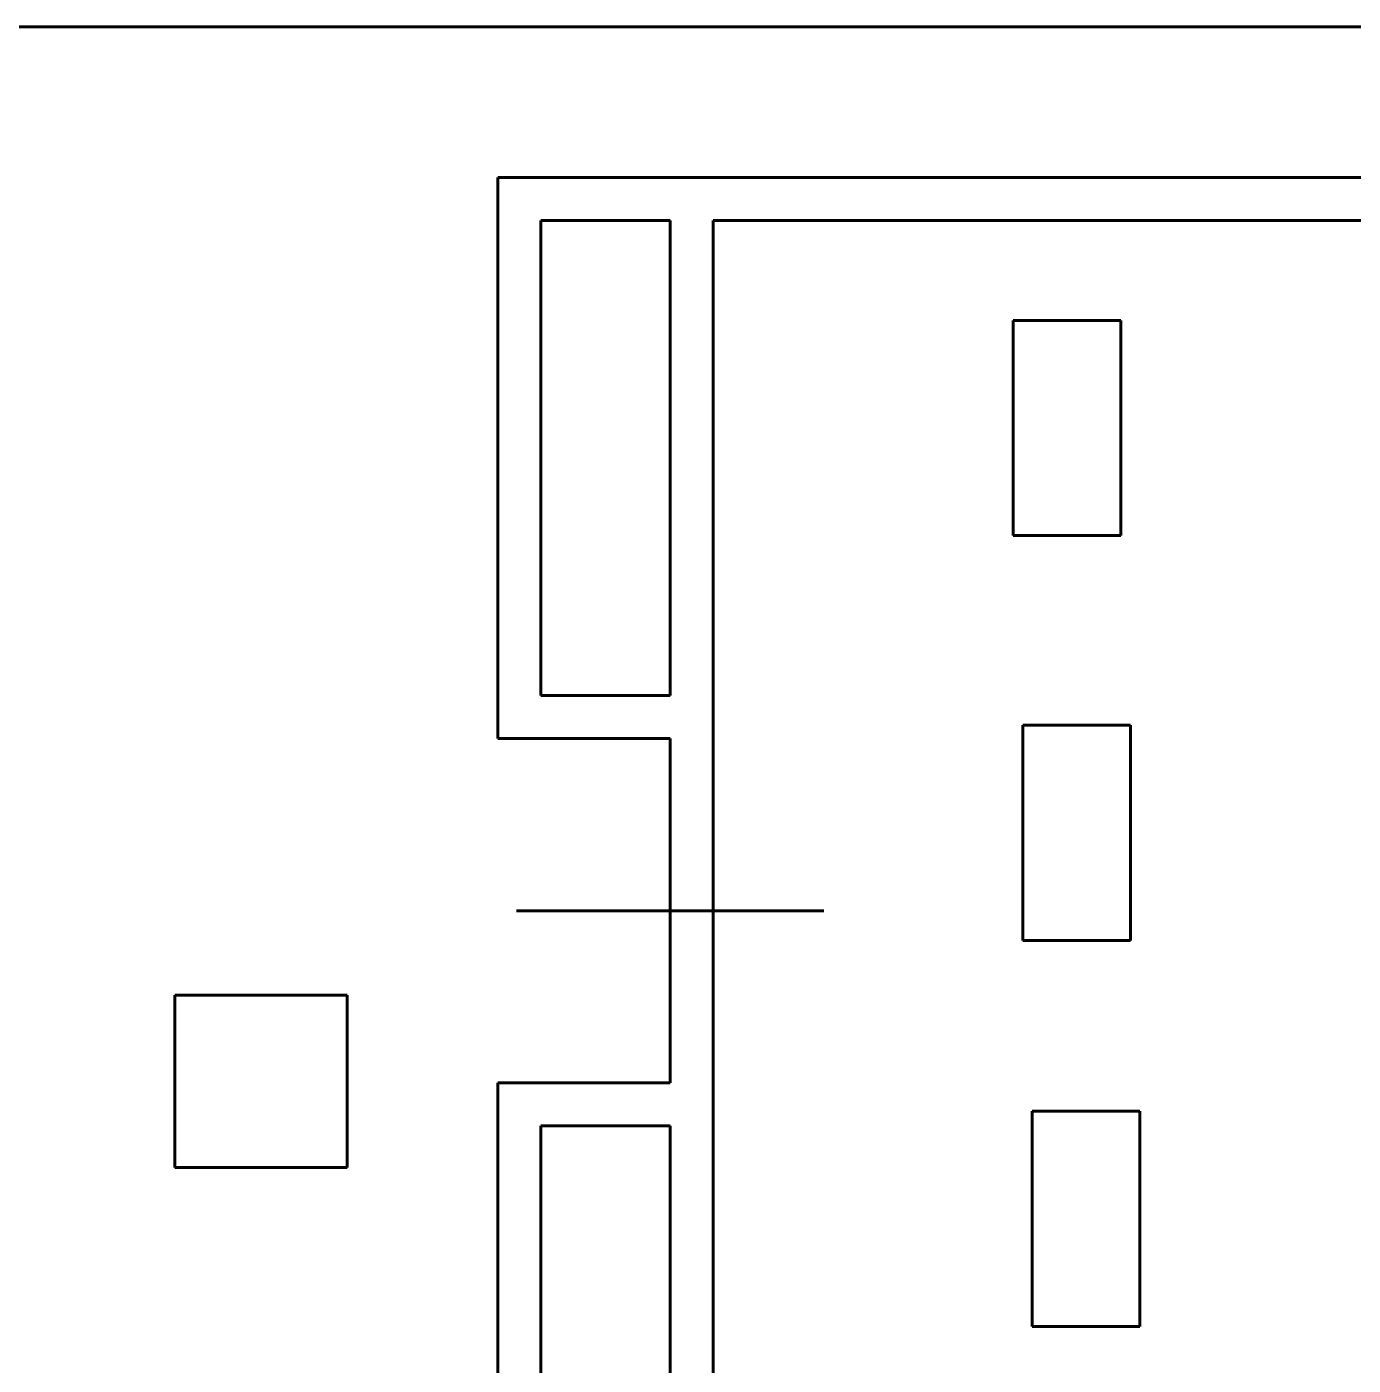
# Model space of a CAD drawing. Extents: x 0 to 297, y 0 to 292.
# Drawn here: x 221.92 to 237.33, y 160.47 to 176.02 of the extents above; entities that cross this region are included whole.
import ezdxf

# ---------------------------------------------------------------- set-up
doc = ezdxf.new("R2010")
doc.units = 0
doc.header["$MEASUREMENT"] = 0
doc.linetypes.add('K5LT_BASIC', pattern=[0])
doc.layers.add('Системный слой', color=7, linetype='Continuous')

# ---------------------------------------------------------------- blocks, each defined once
blk = doc.blocks.new('*U')
at = {"layer": 'Системный слой', "linetype": 'K5LT_BASIC', "lineweight": 60}
for p, q in [((234.629, 172.607), (233.379, 172.607)), ((233.379, 172.607), (233.379, 170.107)), ((234.629, 170.107), (234.629, 172.607)), ((233.379, 170.107), (234.629, 170.107)), ((234.739, 167.904), (233.489, 167.904)), ((233.489, 167.904), (233.489, 165.404)), ((234.739, 165.404), (234.739, 167.904)), ((233.489, 165.404), (234.739, 165.404)), ((225.641, 164.767), (223.641, 164.767)), ((223.641, 164.767), (223.641, 162.767)), ((225.641, 162.767), (225.641, 164.767)), ((234.848, 163.42), (233.598, 163.42)), ((233.598, 163.42), (233.598, 160.92)), ((234.848, 160.92), (234.848, 163.42)), ((223.641, 162.767), (225.641, 162.767)), ((233.598, 160.92), (234.848, 160.92))]:
    blk.add_line(p, q, dxfattribs=at)

msp = doc.modelspace()

# ---------------------------------------------------------------- linework, layer by layer
at = {"layer": 'Системный слой', "linetype": 'K5LT_BASIC', "lineweight": 60}
for p, q in [((253.642, 176.019), (202.142, 176.019)), ((227.392, 167.749), (227.392, 174.269)), ((229.893, 174.269), (227.392, 174.269)), ((231.142, 174.269), (229.893, 174.269)), ((229.893, 174.269), (251.142, 174.269)), ((251.142, 174.269), (231.142, 174.269)), ((227.893, 168.249), (227.893, 173.769)), ((229.393, 173.769), (227.893, 173.769)), ((229.393, 168.249), (229.393, 173.769)), ((231.142, 173.769), (229.893, 173.769)), ((229.893, 144.269), (229.893, 173.769)), ((251.142, 173.769), (231.142, 173.769)), ((227.893, 168.249), (229.393, 168.249)), ((229.393, 167.749), (227.392, 167.749)), ((229.393, 167.749), (229.393, 163.749)), ((227.607, 165.749), (231.179, 165.749)), ((227.393, 163.749), (227.391, 150.459)), ((229.393, 163.749), (227.393, 163.749)), ((227.893, 163.249), (227.891, 150.96)), ((227.893, 163.249), (229.393, 163.249)), ((229.393, 138.219), (229.393, 163.249))]:
    msp.add_line(p, q, dxfattribs=at)

# ---------------------------------------------------------------- block references
at = {"layer": 'Системный слой'}
msp.add_blockref('*U', (0, 0), dxfattribs=at)
msp.add_blockref('*U', (0, 0), dxfattribs=at)
msp.add_blockref('*U', (0, 0), dxfattribs=at)
msp.add_blockref('*U', (0, 0), dxfattribs=at)
msp.add_blockref('*U', (0, 0), dxfattribs=at)
msp.add_blockref('*U', (0, 0), dxfattribs=at)
msp.add_blockref('*U', (0, 0), dxfattribs=at)
msp.add_blockref('*U', (0, 0), dxfattribs=at)
msp.add_blockref('*U', (0, 0), dxfattribs=at)
msp.add_blockref('*U', (0, 0), dxfattribs=at)
msp.add_blockref('*U', (0, 0), dxfattribs=at)
msp.add_blockref('*U', (0, 0), dxfattribs=at)
msp.add_blockref('*U', (0, 0), dxfattribs=at)
msp.add_blockref('*U', (0, 0), dxfattribs=at)
msp.add_blockref('*U', (0, 0), dxfattribs=at)
msp.add_blockref('*U', (0, 0), dxfattribs=at)
msp.add_blockref('*U', (0, 0), dxfattribs=at)
msp.add_blockref('*U', (0, 0), dxfattribs=at)
msp.add_blockref('*U', (0, 0), dxfattribs=at)
msp.add_blockref('*U', (0, 0), dxfattribs=at)
msp.add_blockref('*U', (0, 0), dxfattribs=at)
msp.add_blockref('*U', (0, 0), dxfattribs=at)
msp.add_blockref('*U', (0, 0), dxfattribs=at)
msp.add_blockref('*U', (0, 0), dxfattribs=at)
msp.add_blockref('*U', (0, 0), dxfattribs=at)
msp.add_blockref('*U', (0, 0), dxfattribs=at)
msp.add_blockref('*U', (0, 0), dxfattribs=at)
msp.add_blockref('*U', (0, 0), dxfattribs=at)
msp.add_blockref('*U', (0, 0), dxfattribs=at)
msp.add_blockref('*U', (0, 0), dxfattribs=at)
msp.add_blockref('*U', (0, 0), dxfattribs=at)
msp.add_blockref('*U', (0, 0), dxfattribs=at)
msp.add_blockref('*U', (0, 0), dxfattribs=at)
msp.add_blockref('*U', (0, 0), dxfattribs=at)
msp.add_blockref('*U', (0, 0), dxfattribs=at)
msp.add_blockref('*U', (0, 0), dxfattribs=at)
msp.add_blockref('*U', (0, 0), dxfattribs=at)
msp.add_blockref('*U', (0, 0), dxfattribs=at)
msp.add_blockref('*U', (0, 0), dxfattribs=at)
msp.add_blockref('*U', (0, 0), dxfattribs=at)
msp.add_blockref('*U', (0, 0), dxfattribs=at)
msp.add_blockref('*U', (0, 0), dxfattribs=at)
msp.add_blockref('*U', (0, 0), dxfattribs=at)
msp.add_blockref('*U', (0, 0), dxfattribs=at)
msp.add_blockref('*U', (0, 0), dxfattribs=at)
msp.add_blockref('*U', (0, 0), dxfattribs=at)
msp.add_blockref('*U', (0, 0), dxfattribs=at)
msp.add_blockref('*U', (0, 0), dxfattribs=at)
msp.add_blockref('*U', (0, 0), dxfattribs=at)
msp.add_blockref('*U', (0, 0), dxfattribs=at)
msp.add_blockref('*U', (0, 0), dxfattribs=at)
msp.add_blockref('*U', (0, 0), dxfattribs=at)
msp.add_blockref('*U', (0, 0), dxfattribs=at)
msp.add_blockref('*U', (0, 0), dxfattribs=at)
msp.add_blockref('*U', (0, 0), dxfattribs=at)
msp.add_blockref('*U', (0, 0), dxfattribs=at)
msp.add_blockref('*U', (0, 0), dxfattribs=at)
msp.add_blockref('*U', (0, 0), dxfattribs=at)
msp.add_blockref('*U', (0, 0), dxfattribs=at)
msp.add_blockref('*U', (0, 0), dxfattribs=at)
msp.add_blockref('*U', (0, 0), dxfattribs=at)
msp.add_blockref('*U', (0, 0), dxfattribs=at)
msp.add_blockref('*U', (0, 0), dxfattribs=at)
msp.add_blockref('*U', (0, 0), dxfattribs=at)
msp.add_blockref('*U', (0, 0), dxfattribs=at)
msp.add_blockref('*U', (0, 0), dxfattribs=at)
msp.add_blockref('*U', (0, 0), dxfattribs=at)
msp.add_blockref('*U', (0, 0), dxfattribs=at)
msp.add_blockref('*U', (0, 0), dxfattribs=at)
msp.add_blockref('*U', (0, 0), dxfattribs=at)
msp.add_blockref('*U', (0, 0), dxfattribs=at)
msp.add_blockref('*U', (0, 0), dxfattribs=at)
msp.add_blockref('*U', (0, 0), dxfattribs=at)
msp.add_blockref('*U', (0, 0), dxfattribs=at)
msp.add_blockref('*U', (0, 0), dxfattribs=at)
msp.add_blockref('*U', (0, 0), dxfattribs=at)
msp.add_blockref('*U', (0, 0), dxfattribs=at)
msp.add_blockref('*U', (0, 0), dxfattribs=at)
msp.add_blockref('*U', (0, 0), dxfattribs=at)
msp.add_blockref('*U', (0, 0), dxfattribs=at)
msp.add_blockref('*U', (0, 0), dxfattribs=at)
msp.add_blockref('*U', (0, 0), dxfattribs=at)
msp.add_blockref('*U', (0, 0), dxfattribs=at)
msp.add_blockref('*U', (0, 0), dxfattribs=at)
msp.add_blockref('*U', (0, 0), dxfattribs=at)
msp.add_blockref('*U', (0, 0), dxfattribs=at)
msp.add_blockref('*U', (0, 0), dxfattribs=at)
msp.add_blockref('*U', (0, 0), dxfattribs=at)
msp.add_blockref('*U', (0, 0), dxfattribs=at)
msp.add_blockref('*U', (0, 0), dxfattribs=at)
msp.add_blockref('*U', (0, 0), dxfattribs=at)
msp.add_blockref('*U', (0, 0), dxfattribs=at)
msp.add_blockref('*U', (0, 0), dxfattribs=at)
msp.add_blockref('*U', (0, 0), dxfattribs=at)
msp.add_blockref('*U', (0, 0), dxfattribs=at)
msp.add_blockref('*U', (0, 0), dxfattribs=at)
msp.add_blockref('*U', (0, 0), dxfattribs=at)
msp.add_blockref('*U', (0, 0), dxfattribs=at)
msp.add_blockref('*U', (0, 0), dxfattribs=at)
msp.add_blockref('*U', (0, 0), dxfattribs=at)
msp.add_blockref('*U', (0, 0), dxfattribs=at)
msp.add_blockref('*U', (0, 0), dxfattribs=at)
msp.add_blockref('*U', (0, 0), dxfattribs=at)
msp.add_blockref('*U', (0, 0), dxfattribs=at)
msp.add_blockref('*U', (0, 0), dxfattribs=at)
msp.add_blockref('*U', (0, 0), dxfattribs=at)
msp.add_blockref('*U', (0, 0), dxfattribs=at)
msp.add_blockref('*U', (0, 0), dxfattribs=at)
msp.add_blockref('*U', (0, 0), dxfattribs=at)
msp.add_blockref('*U', (0, 0), dxfattribs=at)
msp.add_blockref('*U', (0, 0), dxfattribs=at)
msp.add_blockref('*U', (0, 0), dxfattribs=at)
msp.add_blockref('*U', (0, 0), dxfattribs=at)
msp.add_blockref('*U', (0, 0), dxfattribs=at)
msp.add_blockref('*U', (0, 0), dxfattribs=at)
msp.add_blockref('*U', (0, 0), dxfattribs=at)
msp.add_blockref('*U', (0, 0), dxfattribs=at)
msp.add_blockref('*U', (0, 0), dxfattribs=at)
msp.add_blockref('*U', (0, 0), dxfattribs=at)
msp.add_blockref('*U', (0, 0), dxfattribs=at)
msp.add_blockref('*U', (0, 0), dxfattribs=at)
msp.add_blockref('*U', (0, 0), dxfattribs=at)
msp.add_blockref('*U', (0, 0), dxfattribs=at)
msp.add_blockref('*U', (0, 0), dxfattribs=at)
msp.add_blockref('*U', (0, 0), dxfattribs=at)
msp.add_blockref('*U', (0, 0), dxfattribs=at)
msp.add_blockref('*U', (0, 0), dxfattribs=at)
msp.add_blockref('*U', (0, 0), dxfattribs=at)
msp.add_blockref('*U', (0, 0), dxfattribs=at)
msp.add_blockref('*U', (0, 0), dxfattribs=at)
msp.add_blockref('*U', (0, 0), dxfattribs=at)
msp.add_blockref('*U', (0, 0), dxfattribs=at)
msp.add_blockref('*U', (0, 0), dxfattribs=at)
msp.add_blockref('*U', (0, 0), dxfattribs=at)
msp.add_blockref('*U', (0, 0), dxfattribs=at)
msp.add_blockref('*U', (0, 0), dxfattribs=at)
msp.add_blockref('*U', (0, 0), dxfattribs=at)
msp.add_blockref('*U', (0, 0), dxfattribs=at)
msp.add_blockref('*U', (0, 0), dxfattribs=at)
msp.add_blockref('*U', (0, 0), dxfattribs=at)
msp.add_blockref('*U', (0, 0), dxfattribs=at)
msp.add_blockref('*U', (0, 0), dxfattribs=at)
msp.add_blockref('*U', (0, 0), dxfattribs=at)
msp.add_blockref('*U', (0, 0), dxfattribs=at)
msp.add_blockref('*U', (0, 0), dxfattribs=at)
msp.add_blockref('*U', (0, 0), dxfattribs=at)
msp.add_blockref('*U', (0, 0), dxfattribs=at)
msp.add_blockref('*U', (0, 0), dxfattribs=at)
msp.add_blockref('*U', (0, 0), dxfattribs=at)
msp.add_blockref('*U', (0, 0), dxfattribs=at)
msp.add_blockref('*U', (0, 0), dxfattribs=at)
msp.add_blockref('*U', (0, 0), dxfattribs=at)
msp.add_blockref('*U', (0, 0), dxfattribs=at)
msp.add_blockref('*U', (0, 0), dxfattribs=at)
msp.add_blockref('*U', (0, 0), dxfattribs=at)
msp.add_blockref('*U', (0, 0), dxfattribs=at)
msp.add_blockref('*U', (0, 0), dxfattribs=at)
msp.add_blockref('*U', (0, 0), dxfattribs=at)
msp.add_blockref('*U', (0, 0), dxfattribs=at)
msp.add_blockref('*U', (0, 0), dxfattribs=at)
msp.add_blockref('*U', (0, 0), dxfattribs=at)
msp.add_blockref('*U', (0, 0), dxfattribs=at)
msp.add_blockref('*U', (0, 0), dxfattribs=at)
msp.add_blockref('*U', (0, 0), dxfattribs=at)
msp.add_blockref('*U', (0, 0), dxfattribs=at)
msp.add_blockref('*U', (0, 0), dxfattribs=at)
msp.add_blockref('*U', (0, 0), dxfattribs=at)
msp.add_blockref('*U', (0, 0), dxfattribs=at)
msp.add_blockref('*U', (0, 0), dxfattribs=at)
msp.add_blockref('*U', (0, 0), dxfattribs=at)
msp.add_blockref('*U', (0, 0), dxfattribs=at)
msp.add_blockref('*U', (0, 0), dxfattribs=at)
msp.add_blockref('*U', (0, 0), dxfattribs=at)
msp.add_blockref('*U', (0, 0), dxfattribs=at)
msp.add_blockref('*U', (0, 0), dxfattribs=at)
msp.add_blockref('*U', (0, 0), dxfattribs=at)
msp.add_blockref('*U', (0, 0), dxfattribs=at)
msp.add_blockref('*U', (0, 0), dxfattribs=at)
msp.add_blockref('*U', (0, 0), dxfattribs=at)
msp.add_blockref('*U', (0, 0), dxfattribs=at)
msp.add_blockref('*U', (0, 0), dxfattribs=at)
msp.add_blockref('*U', (0, 0), dxfattribs=at)
msp.add_blockref('*U', (0, 0), dxfattribs=at)
msp.add_blockref('*U', (0, 0), dxfattribs=at)
msp.add_blockref('*U', (0, 0), dxfattribs=at)
msp.add_blockref('*U', (0, 0), dxfattribs=at)
msp.add_blockref('*U', (0, 0), dxfattribs=at)
msp.add_blockref('*U', (0, 0), dxfattribs=at)
msp.add_blockref('*U', (0, 0), dxfattribs=at)
msp.add_blockref('*U', (0, 0), dxfattribs=at)
msp.add_blockref('*U', (0, 0), dxfattribs=at)
msp.add_blockref('*U', (0, 0), dxfattribs=at)
msp.add_blockref('*U', (0, 0), dxfattribs=at)
msp.add_blockref('*U', (0, 0), dxfattribs=at)
msp.add_blockref('*U', (0, 0), dxfattribs=at)
msp.add_blockref('*U', (0, 0), dxfattribs=at)
msp.add_blockref('*U', (0, 0), dxfattribs=at)
msp.add_blockref('*U', (0, 0), dxfattribs=at)
msp.add_blockref('*U', (0, 0), dxfattribs=at)
msp.add_blockref('*U', (0, 0), dxfattribs=at)
msp.add_blockref('*U', (0, 0), dxfattribs=at)
msp.add_blockref('*U', (0, 0), dxfattribs=at)
msp.add_blockref('*U', (0, 0), dxfattribs=at)
msp.add_blockref('*U', (0, 0), dxfattribs=at)
msp.add_blockref('*U', (0, 0), dxfattribs=at)
msp.add_blockref('*U', (0, 0), dxfattribs=at)
msp.add_blockref('*U', (0, 0), dxfattribs=at)
msp.add_blockref('*U', (0, 0), dxfattribs=at)
msp.add_blockref('*U', (0, 0), dxfattribs=at)
msp.add_blockref('*U', (0, 0), dxfattribs=at)
msp.add_blockref('*U', (0, 0), dxfattribs=at)
msp.add_blockref('*U', (0, 0), dxfattribs=at)
msp.add_blockref('*U', (0, 0), dxfattribs=at)
msp.add_blockref('*U', (0, 0), dxfattribs=at)
msp.add_blockref('*U', (0, 0), dxfattribs=at)
msp.add_blockref('*U', (0, 0), dxfattribs=at)
msp.add_blockref('*U', (0, 0), dxfattribs=at)
msp.add_blockref('*U', (0, 0), dxfattribs=at)
msp.add_blockref('*U', (0, 0), dxfattribs=at)
msp.add_blockref('*U', (0, 0), dxfattribs=at)
msp.add_blockref('*U', (0, 0), dxfattribs=at)
msp.add_blockref('*U', (0, 0), dxfattribs=at)
msp.add_blockref('*U', (0, 0), dxfattribs=at)
msp.add_blockref('*U', (0, 0), dxfattribs=at)
msp.add_blockref('*U', (0, 0), dxfattribs=at)
msp.add_blockref('*U', (0, 0), dxfattribs=at)
msp.add_blockref('*U', (0, 0), dxfattribs=at)
msp.add_blockref('*U', (0, 0), dxfattribs=at)
msp.add_blockref('*U', (0, 0), dxfattribs=at)
msp.add_blockref('*U', (0, 0), dxfattribs=at)
msp.add_blockref('*U', (0, 0), dxfattribs=at)
msp.add_blockref('*U', (0, 0), dxfattribs=at)
msp.add_blockref('*U', (0, 0), dxfattribs=at)
msp.add_blockref('*U', (0, 0), dxfattribs=at)
msp.add_blockref('*U', (0, 0), dxfattribs=at)
msp.add_blockref('*U', (0, 0), dxfattribs=at)
msp.add_blockref('*U', (0, 0), dxfattribs=at)
msp.add_blockref('*U', (0, 0), dxfattribs=at)
msp.add_blockref('*U', (0, 0), dxfattribs=at)
msp.add_blockref('*U', (0, 0), dxfattribs=at)
msp.add_blockref('*U', (0, 0), dxfattribs=at)
msp.add_blockref('*U', (0, 0), dxfattribs=at)
msp.add_blockref('*U', (0, 0), dxfattribs=at)
msp.add_blockref('*U', (0, 0), dxfattribs=at)
msp.add_blockref('*U', (0, 0), dxfattribs=at)
msp.add_blockref('*U', (0, 0), dxfattribs=at)
msp.add_blockref('*U', (0, 0), dxfattribs=at)
msp.add_blockref('*U', (0, 0), dxfattribs=at)
msp.add_blockref('*U', (0, 0), dxfattribs=at)
msp.add_blockref('*U', (0, 0), dxfattribs=at)
msp.add_blockref('*U', (0, 0), dxfattribs=at)
msp.add_blockref('*U', (0, 0), dxfattribs=at)
msp.add_blockref('*U', (0, 0), dxfattribs=at)
msp.add_blockref('*U', (0, 0), dxfattribs=at)
msp.add_blockref('*U', (0, 0), dxfattribs=at)
msp.add_blockref('*U', (0, 0), dxfattribs=at)
msp.add_blockref('*U', (0, 0), dxfattribs=at)
msp.add_blockref('*U', (0, 0), dxfattribs=at)
msp.add_blockref('*U', (0, 0), dxfattribs=at)
msp.add_blockref('*U', (0, 0), dxfattribs=at)
msp.add_blockref('*U', (0, 0), dxfattribs=at)
msp.add_blockref('*U', (0, 0), dxfattribs=at)
msp.add_blockref('*U', (0, 0), dxfattribs=at)
msp.add_blockref('*U', (0, 0), dxfattribs=at)
msp.add_blockref('*U', (0, 0), dxfattribs=at)
msp.add_blockref('*U', (0, 0), dxfattribs=at)
msp.add_blockref('*U', (0, 0), dxfattribs=at)
msp.add_blockref('*U', (0, 0), dxfattribs=at)
msp.add_blockref('*U', (0, 0), dxfattribs=at)
msp.add_blockref('*U', (0, 0), dxfattribs=at)
msp.add_blockref('*U', (0, 0), dxfattribs=at)
msp.add_blockref('*U', (0, 0), dxfattribs=at)
msp.add_blockref('*U', (0, 0), dxfattribs=at)
msp.add_blockref('*U', (0, 0), dxfattribs=at)
msp.add_blockref('*U', (0, 0), dxfattribs=at)
msp.add_blockref('*U', (0, 0), dxfattribs=at)
msp.add_blockref('*U', (0, 0), dxfattribs=at)
msp.add_blockref('*U', (0, 0), dxfattribs=at)
msp.add_blockref('*U', (0, 0), dxfattribs=at)
msp.add_blockref('*U', (0, 0), dxfattribs=at)
msp.add_blockref('*U', (0, 0), dxfattribs=at)
msp.add_blockref('*U', (0, 0), dxfattribs=at)
msp.add_blockref('*U', (0, 0), dxfattribs=at)
msp.add_blockref('*U', (0, 0), dxfattribs=at)
msp.add_blockref('*U', (0, 0), dxfattribs=at)
msp.add_blockref('*U', (0, 0), dxfattribs=at)
msp.add_blockref('*U', (0, 0), dxfattribs=at)
msp.add_blockref('*U', (0, 0), dxfattribs=at)
msp.add_blockref('*U', (0, 0), dxfattribs=at)
msp.add_blockref('*U', (0, 0), dxfattribs=at)
msp.add_blockref('*U', (0, 0), dxfattribs=at)
msp.add_blockref('*U', (0, 0), dxfattribs=at)
msp.add_blockref('*U', (0, 0), dxfattribs=at)
msp.add_blockref('*U', (0, 0), dxfattribs=at)
msp.add_blockref('*U', (0, 0), dxfattribs=at)
msp.add_blockref('*U', (0, 0), dxfattribs=at)
msp.add_blockref('*U', (0, 0), dxfattribs=at)
msp.add_blockref('*U', (0, 0), dxfattribs=at)
msp.add_blockref('*U', (0, 0), dxfattribs=at)
msp.add_blockref('*U', (0, 0), dxfattribs=at)
msp.add_blockref('*U', (0, 0), dxfattribs=at)
msp.add_blockref('*U', (0, 0), dxfattribs=at)
msp.add_blockref('*U', (0, 0), dxfattribs=at)
msp.add_blockref('*U', (0, 0), dxfattribs=at)
msp.add_blockref('*U', (0, 0), dxfattribs=at)
msp.add_blockref('*U', (0, 0), dxfattribs=at)
msp.add_blockref('*U', (0, 0), dxfattribs=at)
msp.add_blockref('*U', (0, 0), dxfattribs=at)
msp.add_blockref('*U', (0, 0), dxfattribs=at)
msp.add_blockref('*U', (0, 0), dxfattribs=at)
msp.add_blockref('*U', (0, 0), dxfattribs=at)
msp.add_blockref('*U', (0, 0), dxfattribs=at)
msp.add_blockref('*U', (0, 0), dxfattribs=at)
msp.add_blockref('*U', (0, 0), dxfattribs=at)
msp.add_blockref('*U', (0, 0), dxfattribs=at)
msp.add_blockref('*U', (0, 0), dxfattribs=at)
msp.add_blockref('*U', (0, 0), dxfattribs=at)
msp.add_blockref('*U', (0, 0), dxfattribs=at)
msp.add_blockref('*U', (0, 0), dxfattribs=at)
msp.add_blockref('*U', (0, 0), dxfattribs=at)
msp.add_blockref('*U', (0, 0), dxfattribs=at)
msp.add_blockref('*U', (0, 0), dxfattribs=at)
msp.add_blockref('*U', (0, 0), dxfattribs=at)
msp.add_blockref('*U', (0, 0), dxfattribs=at)
msp.add_blockref('*U', (0, 0), dxfattribs=at)
msp.add_blockref('*U', (0, 0), dxfattribs=at)
msp.add_blockref('*U', (0, 0), dxfattribs=at)
msp.add_blockref('*U', (0, 0), dxfattribs=at)
msp.add_blockref('*U', (0, 0), dxfattribs=at)
msp.add_blockref('*U', (0, 0), dxfattribs=at)
msp.add_blockref('*U', (0, 0), dxfattribs=at)
msp.add_blockref('*U', (0, 0), dxfattribs=at)
msp.add_blockref('*U', (0, 0), dxfattribs=at)
msp.add_blockref('*U', (0, 0), dxfattribs=at)
msp.add_blockref('*U', (0, 0), dxfattribs=at)
msp.add_blockref('*U', (0, 0), dxfattribs=at)
msp.add_blockref('*U', (0, 0), dxfattribs=at)
msp.add_blockref('*U', (0, 0), dxfattribs=at)
msp.add_blockref('*U', (0, 0), dxfattribs=at)
msp.add_blockref('*U', (0, 0), dxfattribs=at)
msp.add_blockref('*U', (0, 0), dxfattribs=at)
msp.add_blockref('*U', (0, 0), dxfattribs=at)
msp.add_blockref('*U', (0, 0), dxfattribs=at)
msp.add_blockref('*U', (0, 0), dxfattribs=at)
msp.add_blockref('*U', (0, 0), dxfattribs=at)
msp.add_blockref('*U', (0, 0), dxfattribs=at)
msp.add_blockref('*U', (0, 0), dxfattribs=at)
msp.add_blockref('*U', (0, 0), dxfattribs=at)
msp.add_blockref('*U', (0, 0), dxfattribs=at)
msp.add_blockref('*U', (0, 0), dxfattribs=at)
msp.add_blockref('*U', (0, 0), dxfattribs=at)
msp.add_blockref('*U', (0, 0), dxfattribs=at)
msp.add_blockref('*U', (0, 0), dxfattribs=at)
msp.add_blockref('*U', (0, 0), dxfattribs=at)
msp.add_blockref('*U', (0, 0), dxfattribs=at)
msp.add_blockref('*U', (0, 0), dxfattribs=at)
msp.add_blockref('*U', (0, 0), dxfattribs=at)
msp.add_blockref('*U', (0, 0), dxfattribs=at)
msp.add_blockref('*U', (0, 0), dxfattribs=at)
msp.add_blockref('*U', (0, 0), dxfattribs=at)
msp.add_blockref('*U', (0, 0), dxfattribs=at)
msp.add_blockref('*U', (0, 0), dxfattribs=at)
msp.add_blockref('*U', (0, 0), dxfattribs=at)
msp.add_blockref('*U', (0, 0), dxfattribs=at)

doc.saveas('drawing.dxf')
